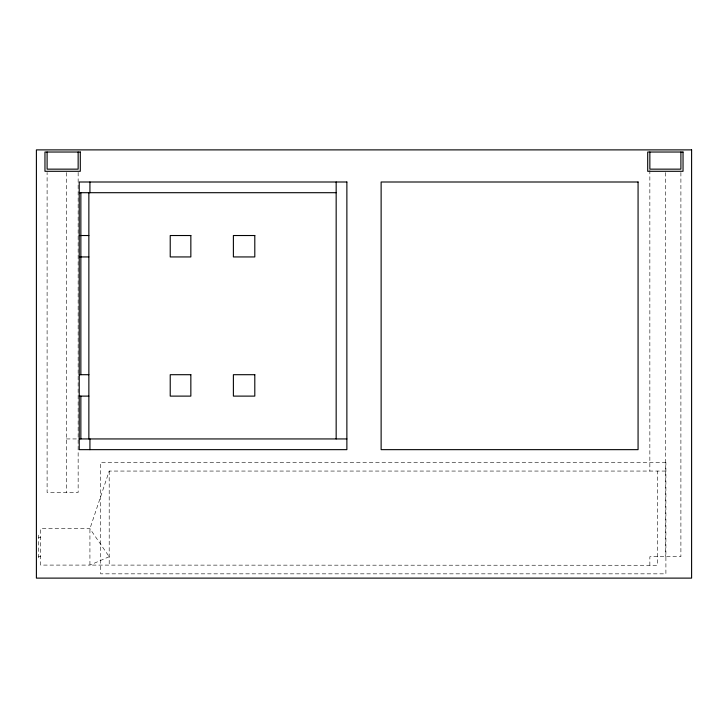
<?xml version="1.0" encoding="UTF-8"?>
<svg xmlns="http://www.w3.org/2000/svg" width="728" height="728" viewBox="0 0 728 728"><rect width="100%" height="100%" fill="white"/><g stroke="black" fill="none" stroke-linecap="round" stroke-linejoin="round"><path stroke-width="0.55" stroke-dasharray="3.64 2.73" d="M665.665 471.062L109.2 471.062L89.926 528.692L89.926 565.092L657.339 565.274L657.339 471.062M66.394 438.939L78.151 438.939M38.538 537.255L40.686 537.255M38.538 556.529L40.686 556.529M680.898 172.481L680.898 556.702L649.849 556.702L649.849 565.274M665.665 172.554L665.665 556.702M649.849 170.288L649.849 471.062M109.2 471.062L109.2 565.274M78.151 172.363L78.151 492.474L47.102 492.474L47.102 172.454M66.394 172.554L66.394 492.474M38.538 535.116L38.538 558.667M109.2 556.702L89.926 565.092L40.686 565.092L40.686 528.692L89.926 528.692L109.2 556.702M665.902 462.498L100.637 462.498L100.637 573.837L665.902 573.837L665.902 462.498"/><path stroke-width="1.09" d="M79.225 192.702L336.163 192.702M79.225 235.526L88.862 235.526M79.225 256.939L88.862 256.939M79.225 374.702L88.862 374.702M79.225 396.114L88.862 396.114M79.225 438.939L346.874 438.939M680.898 152.025L680.898 169.151L649.849 169.151L649.849 152.025M336.163 182L336.163 438.939M89.926 182L89.926 192.702M89.926 438.939L89.926 449.649M88.862 192.702L88.862 438.939M80.863 192.702L80.863 374.702M80.863 396.114L80.863 438.939M78.151 152.025L78.151 169.151L47.102 169.151L47.102 152.025M691.6 149.886L36.4 149.886L36.4 578.114L691.6 578.114L691.6 149.886M80.298 152.025L44.963 152.025L44.963 171.298L80.298 171.298L80.298 152.025M683.037 152.025L647.702 152.025L647.702 171.298L683.037 171.298L683.037 152.025M346.874 182L79.225 182L79.225 449.649L346.874 449.649L346.874 182M638.074 182L381.126 182L381.126 449.649L638.074 449.649L638.074 182M190.845 235.526L170.225 235.526L170.225 256.939L190.845 256.939L190.845 235.526M254.8 235.526L233.388 235.526L233.388 256.939L254.8 256.939L254.8 235.526M190.845 374.702L170.225 374.702L170.225 396.114L190.845 396.114L190.845 374.702M254.8 374.702L233.388 374.702L233.388 396.114L254.8 396.114L254.8 374.702"/></g></svg>
